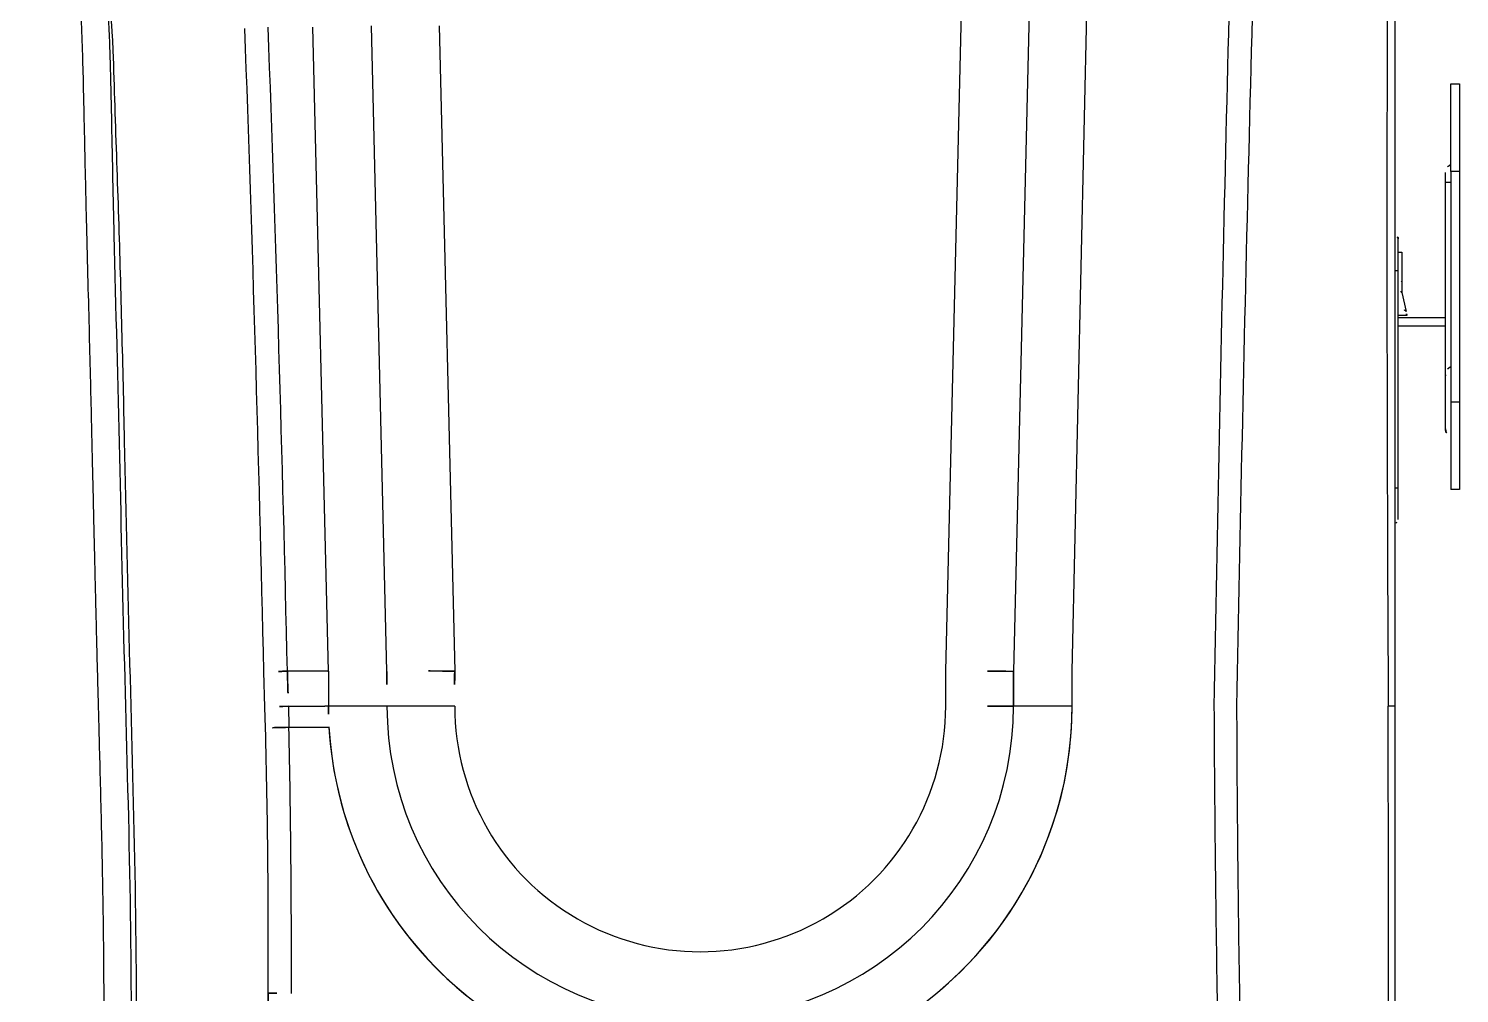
# Model space of a CAD drawing. Extents: x 16296660632 to 16296680496, y -37409619871 to -37409616057.
# Drawn here: x 16296679058.9 to 16296679262.9, y -37409616951 to -37409616813.5 of the extents above; entities that cross this region are included whole.
import ezdxf

# ---------------------------------------------------------------- set-up
doc = ezdxf.new("R2010")
doc.units = 0
doc.header["$LTSCALE"] = 10
doc.header["$MEASUREMENT"] = 0
for name, color, linetype in [('BACK_CASE_DADA_2', 7, 'CONTINUOUS'), ('BRACKET_1', 7, 'CONTINUOUS'), ('FRONT_CASE_DADA_', 7, 'CONTINUOUS'), ('MIDDLE_CASE_DADA', 7, 'CONTINUOUS'), ('브라켓_1', 7, 'CONTINUOUS')]:
    doc.layers.add(name, color=color, linetype=linetype)

msp = doc.modelspace()

# ---------------------------------------------------------------- linework, layer by layer
at = {"layer": 'BACK_CASE_DADA_2', "color": 7, "linetype": 'Continuous', "ltscale": 25.4}
for p, q in [((16296679253.659361, -37409616711.409119), (16296679253.659361, -37409616910.107399)), ((16296679207.660879, -37409616905.107132), (16296679210.962111, -37409616756.658707)), ((16296679254.159361, -37409616847.986977), (16296679254.159361, -37409616843.486977)), ((16296679253.659361, -37409616847.986977), (16296679254.159361, -37409616847.986977)), ((16296679254.159361, -37409616878.986977), (16296679254.159361, -37409616847.986977)), ((16296679253.659361, -37409616878.986977), (16296679254.159361, -37409616878.986977)), ((16296679254.159361, -37409616883.486977), (16296679254.159361, -37409616878.986977)), ((16296679207.659361, -37409616910.107399), (16296679207.660879, -37409616905.107132)), ((16296679253.659361, -37409616910.107399), (16296679252.727369, -37409616910.107399)), ((16296679253.659361, -37409616910.107399), (16296679253.659361, -37409617199.465912))]:
    msp.add_line(p, q, dxfattribs=at)
for centre, radius, start, end in [((16296690951.95956, -37409616843.316711), 11699.422848, 179.4269104993, 180.3269768792), ((16296691461.55891, -37409617124.575691), 12235.552567, 178.2770028357, 178.9958552186), ((16296691518.313499, -37409617138.604759), 12289.327523, 178.2197118448, 178.9346469154), ((16296679253.659361, -37409616843.486977), 0.5, 0, 90), ((16296679253.659361, -37409616883.486977), 0.5, 270, 0), ((16296679253.659361, -37409616883.486977), 0.5, 270, 0), ((16296679154.659361, -37409616910.107399), 53, 305.88481429, 0), ((16296683055.265631, -37409616890.412376), 3827.430271, 180.295065503, 180.93768985), ((16296682529.30917, -37409616897.984413), 3298.221058, 180.210698333, 180.955615235)]:
    msp.add_arc(centre, radius, start, end, dxfattribs=at)
msp.add_open_spline([(16296679253.20768, -37409617202.128357), (16296679253.207251, -37409617201.695839), (16296679253.20632, -37409617201.235527), (16296679253.206249, -37409617200.486366), (16296679253.21077, -37409617200.198387), (16296679253.218281, -37409617199.36866), (16296679253.222, -37409617198.860428), (16296679253.2328, -37409617197.062378), (16296679253.24165, -37409617195.488678), (16296679253.245609, -37409617191.666656), (16296679253.241131, -37409617189.467857), (16296679253.221849, -37409617185.747887), (16296679253.213421, -37409617184.426933), (16296679253.191799, -37409617181.697533), (16296679253.178631, -37409617180.287201), (16296679253.145309, -37409617177.377983), (16296679253.12549, -37409617175.878563), (16296679253.07649, -37409617172.790253), (16296679253.04711, -37409617171.193939), (16296679252.973591, -37409617167.99192), (16296679252.930059, -37409617166.37764), (16296679252.8622, -37409617164.344177), (16296679252.848169, -37409617163.936661), (16296679252.81502, -37409617163.121017), (16296679252.79495, -37409617162.712936), (16296679252.79092, -37409617161.885139), (16296679252.80164, -37409617161.467216), (16296679252.814369, -37409617160.634071), (16296679252.82016, -37409617160.217628), (16296679252.86727, -37409617156.470688), (16296679252.88711, -37409617153.142563), (16296679252.90279, -37409617146.484077), (16296679252.893591, -37409617143.154823), (16296679252.89036, -37409617136.49633), (16296679252.888571, -37409617133.167084), (16296679252.88306, -37409617123.179329), (16296679252.879169, -37409617116.520844), (16296679252.867189, -37409617096.545341), (16296679252.858641, -37409617083.22834), (16296679252.81361, -37409617016.643356), (16296679252.770861, -37409616963.375381), (16296679252.727369, -37409616910.107399)], degree=3, knots=[0, 0, 0, 0, 0.03125, 0.03125, 0.046875, 0.046875, 0.0625, 0.0625, 0.09375, 0.09375, 0.125, 0.125, 0.140625, 0.140625, 0.15625, 0.15625, 0.171875, 0.171875, 0.1875, 0.1875, 0.203125, 0.203125, 0.20703125, 0.20703125, 0.2109375, 0.2109375, 0.21484375, 0.21484375, 0.21875, 0.21875, 0.25, 0.25, 0.28125, 0.28125, 0.3125, 0.3125, 0.375, 0.375, 0.5, 0.5, 1, 1, 1, 1], dxfattribs=at)
at = {"layer": 'BRACKET_1', "color": 7, "linetype": 'Continuous', "ltscale": 25.4}
for p, q in [((16296679261.666281, -37409616833.896347), (16296679261.666281, -37409616821.396347)), ((16296679261.666281, -37409616821.396347), (16296679262.86628, -37409616821.396347)), ((16296679262.86628, -37409616821.396347), (16296679262.86628, -37409616833.896347)), ((16296679260.86628, -37409616835.396347), (16296679260.86628, -37409616834.027718)), ((16296679261.666281, -37409616833.896347), (16296679261.666281, -37409616866.696342)), ((16296679262.86628, -37409616833.896347), (16296679261.666281, -37409616833.896347)), ((16296679262.86628, -37409616833.896347), (16296679262.86628, -37409616866.696342)), ((16296679260.86628, -37409616862.996849), (16296679260.86628, -37409616835.396347)), ((16296679260.86628, -37409616854.696342), (16296679260.86628, -37409616835.396347)), ((16296679260.86628, -37409616854.696342), (16296679260.86628, -37409616835.396347)), ((16296679260.86628, -37409616835.396347), (16296679261.666281, -37409616835.396347)), ((16296679260.86628, -37409616854.696342), (16296679260.86628, -37409616835.396347)), ((16296679254.159361, -37409616854.696342), (16296679260.86628, -37409616854.696342)), ((16296679254.159361, -37409616855.896347), (16296679260.86628, -37409616855.896347)), ((16296679260.86628, -37409616862.827713), (16296679260.86628, -37409616855.896347)), ((16296679260.86628, -37409616862.827713), (16296679260.86628, -37409616855.896347)), ((16296679260.86628, -37409616862.827713), (16296679260.86628, -37409616855.896347)), ((16296679260.86628, -37409616870.564972), (16296679260.86628, -37409616862.827713)), ((16296679260.86628, -37409616862.869797), (16296679260.86628, -37409616862.996643)), ((16296679261.666281, -37409616866.696342), (16296679262.86628, -37409616866.696342)), ((16296679261.666281, -37409616866.696342), (16296679261.666281, -37409616879.196342)), ((16296679262.86628, -37409616866.696342), (16296679262.86628, -37409616879.196342)), ((16296679262.86628, -37409616879.196342), (16296679261.666281, -37409616879.196342))]:
    msp.add_line(p, q, dxfattribs=at)
for centre, start, end in [((16296679262.066271, -37409616834.027718), 109.47123556, 180), ((16296679262.066271, -37409616862.827713), 110.25879093, 180), ((16296679262.066271, -37409616870.564972), 180, 250.52876444)]:
    msp.add_arc(centre, 1.2, start, end, dxfattribs=at)
at = {"layer": 'FRONT_CASE_DADA_', "color": 7, "linetype": 'Continuous', "ltscale": 25.4}
for p, q in [((16296679101.657829, -37409616905.107162), (16296679099.44174, -37409616813.308022)), ((16296679092.612061, -37409616910.219017), (16296679092.463921, -37409616905.224213)), ((16296679095.81386, -37409616905.109917), (16296679095.81391, -37409616905.108742)), ((16296679101.559361, -37409616905.108742), (16296679095.81391, -37409616905.108742)), ((16296679101.55937, -37409616905.109131), (16296679101.559361, -37409616905.108742)), ((16296679101.55937, -37409616905.109543), (16296679101.657829, -37409616905.107162)), ((16296679101.55937, -37409616905.109131), (16296679101.55937, -37409616905.109543)), ((16296679101.657829, -37409616905.107162), (16296679101.659361, -37409616910.107407)), ((16296679092.6968, -37409616913.190987), (16296679092.612061, -37409616910.219017)), ((16296679095.960979, -37409616910.107407), (16296679095.96118, -37409616910.107407)), ((16296679095.960979, -37409616910.107407), (16296679096.045799, -37409616913.109489)), ((16296679095.96118, -37409616910.107407), (16296679101.159361, -37409616910.107407)), ((16296679101.612459, -37409616910.107422), (16296679101.159361, -37409616910.107559)), ((16296679101.612459, -37409616910.107407), (16296679101.659361, -37409616910.107407)), ((16296679096.04546, -37409616913.109489), (16296679101.74445, -37409616913.109489))]:
    msp.add_line(p, q, dxfattribs=at)
for centre, radius, start, end in [((16296672170.96615, -37409617063.406776), 6923.305072, 1.309324891, 2.0685227409), ((16296673007.474291, -37409617040.64991), 6089.848096, 1.2752199976, 2.1393826794), ((16296679103.887051, -37409617190.895859), 285.899952, 91.61814699, 92.28987625), ((16296679104.47567, -37409617215.863152), 305.874282, 91.59519433, 92.22283424), ((16296679154.659361, -37409616910.107407), 53, 180, 183.24831779), ((16296677917.60215, -37409616943.521896), 1175.486061, 359.635429094, 1.478546126), ((16296677424.71846, -37409616947.20314), 1671.674694, 359.868423216, 1.168535052), ((16296679154.80868, -37409616910.066673), 53.151403, 183.28247077, 230.44083389), ((16296681823.412161, -37409616967.215248), 2730.395884, 179.659909377, 180.080432408), ((16296679096.8479, -37409616796.173309), 154.872068, 268.60016499, 269.83017338), ((16296679155.346359, -37409616908.814308), 54.460717, 230.84390731, 253.25892808)]:
    msp.add_arc(centre, radius, start, end, dxfattribs=at)
for points, knots in [([(16296679058.932091, -37409616768.929428), (16296679058.9321, -37409616768.92952), (16296679059.188869, -37409616769.383507), (16296679060.15299, -37409616771.084732), (16296679060.861811, -37409616772.335358), (16296679061.994419, -37409616774.422409), (16296679062.23303, -37409616774.865723), (16296679062.607651, -37409616775.569931), (16296679062.73534, -37409616775.811333), (16296679062.996321, -37409616776.308144), (16296679063.127741, -37409616776.550217), (16296679063.542891, -37409616777.392891), (16296679063.88756, -37409616778.218361), (16296679064.676849, -37409616780.352081), (16296679065.11075, -37409616781.641129), (16296679066.02556, -37409616784.615128), (16296679066.51228, -37409616786.321953), (16296679067.466789, -37409616790.061317), (16296679067.932871, -37409616792.082993), (16296679068.80475, -37409616796.43441), (16296679069.21314, -37409616798.788971), (16296679069.90163, -37409616803.637154), (16296679070.182421, -37409616806.142578), (16296679070.522369, -37409616810.022346), (16296679070.622629, -37409616811.343468), (16296679070.757219, -37409616813.32476), (16296679070.799231, -37409616813.985497), (16296679070.885771, -37409616815.307091), (16296679070.91226, -37409616815.96933), (16296679071.03974, -37409616819.280449), (16296679071.118891, -37409616821.930328), (16296679071.380119, -37409616829.87809), (16296679071.56888, -37409616835.176117), (16296679071.91132, -37409616845.774773), (16296679072.06325, -37409616851.075302), (16296679072.32375, -37409616861.678017), (16296679072.44944, -37409616866.979424), (16296679072.81876, -37409616882.883873), (16296679073.059219, -37409616893.48687), (16296679073.60947, -37409616914.692337), (16296679073.91848, -37409616925.294807), (16296679074.276171, -37409616946.501801), (16296679074.301941, -37409616957.106506), (16296679074.29896, -37409616978.31636), (16296679074.29451, -37409616988.921303), (16296679074.28528, -37409617020.736107), (16296679074.28348, -37409617041.945953), (16296679074.281691, -37409617084.365623), (16296679074.28125, -37409617105.575447), (16296679074.2796, -37409617137.39019), (16296679074.27877, -37409617147.995079), (16296679074.27824, -37409617163.902527), (16296679074.265249, -37409617169.203712), (16296679074.326941, -37409617175.834976), (16296679074.29204, -37409617177.156082), (16296679074.24618, -37409617179.794968), (16296679074.220831, -37409617181.111954), (16296679074.13645, -37409617185.055252), (16296679074.06848, -37409617187.693512), (16296679073.990919, -37409617190.182999)], [0, 0, 0, 0, 0.0625, 0.0625, 0.125, 0.125, 0.140625, 0.140625, 0.1484375, 0.1484375, 0.15625, 0.15625, 0.171875, 0.171875, 0.1875, 0.1875, 0.203125, 0.203125, 0.21875, 0.21875, 0.234375, 0.234375, 0.25, 0.25, 0.2578125, 0.2578125, 0.26171875, 0.26171875, 0.265625, 0.265625, 0.28125, 0.28125, 0.3125, 0.3125, 0.34375, 0.34375, 0.375, 0.375, 0.4375, 0.4375, 0.5, 0.5, 0.5625, 0.5625, 0.625, 0.625, 0.75, 0.75, 0.875, 0.875, 0.9375, 0.9375, 0.96875, 0.96875, 0.9765625, 0.9765625, 0.984375, 0.984375, 1, 1, 1, 1]), ([(16296679059.237049, -37409616771.212608), (16296679060.014009, -37409616773.744003), (16296679061.500219, -37409616778.644569), (16296679063.42462, -37409616787.105133), (16296679064.94264, -37409616795.863487), (16296679065.94759, -37409616804.408127), (16296679066.513519, -37409616813.415588), (16296679066.748421, -37409616822.782448), (16296679066.943119, -37409616832.383911), (16296679067.155991, -37409616841.260727), (16296679067.36622, -37409616849.420357), (16296679067.55949, -37409616856.878777), (16296679067.72843, -37409616863.717667), (16296679067.8762, -37409616869.934624), (16296679068.006519, -37409616875.525337), (16296679068.121309, -37409616880.485764), (16296679068.221701, -37409616884.812637), (16296679068.308069, -37409616888.50341), (16296679068.380341, -37409616891.556084), (16296679068.438181, -37409616893.969147), (16296679068.482531, -37409616895.799133), (16296679068.520451, -37409616897.349518), (16296679068.560011, -37409616898.952362), (16296679068.616659, -37409616901.220444), (16296679068.694929, -37409616904.296204), (16296679068.799999, -37409616908.294319), (16296679068.92664, -37409616912.991722), (16296679069.07168, -37409616918.389526), (16296679069.2246, -37409616924.330307), (16296679069.37435, -37409616930.78463), (16296679069.507429, -37409616937.722687), (16296679069.603109, -37409616945.273048), (16296679069.6534, -37409616953.435692), (16296679069.66856, -37409616962.210739), (16296679069.66567, -37409616971.402458), (16296679069.664101, -37409616980.988312), (16296679069.6616, -37409616990.945518), (16296679069.659599, -37409617001.446999), (16296679069.65815, -37409617012.491928), (16296679069.657209, -37409617024.329803), (16296679069.65682, -37409617036.98111), (16296679069.65694, -37409617050.465698), (16296679069.65748, -37409617064.551727), (16296679069.65831, -37409617079.235046), (16296679069.659229, -37409617094.50985), (16296679069.65995, -37409617110.054558), (16296679069.66037, -37409617125.832481), (16296679069.660561, -37409617141.853737), (16296679069.66054, -37409617158.266472), (16296679069.660351, -37409617174.750687), (16296679069.66017, -37409617184.633324), (16296679069.66007, -37409617190.107437)], [0, 0, 0, 0, 0.0172079679, 0.0393513422, 0.0606412178, 0.0810952489, 0.1007261209, 0.1251601647, 0.1480613318, 0.1693793003, 0.1886330123, 0.2064096249, 0.2227134178, 0.2375353486, 0.2508637884, 0.262689278, 0.2730042281, 0.2818026344, 0.2890798268, 0.2948322551, 0.2990573127, 0.3021651733, 0.3059184613, 0.3105186553, 0.3183834334, 0.3279125821, 0.3391088668, 0.3519748359, 0.36651251, 0.3815903256, 0.3981255951, 0.4161178066, 0.4355676627, 0.4564767038, 0.4788458354, 0.5012742846, 0.5250007422, 0.5500245067, 0.5763436587, 0.6039549892, 0.6346469591, 0.6667810535, 0.700348974, 0.7353405248, 0.7717434104, 0.809543166, 0.8464496592, 0.8845741477, 0.9239041661, 0.9644258824, 1, 1, 1, 1]), ([(16296679073.350559, -37409617190.171822), (16296679073.427481, -37409617187.784821), (16296679073.48753, -37409617185.290283), (16296679073.568911, -37409617180.214287), (16296679073.58931, -37409617177.592697), (16296679073.59683, -37409617169.687271), (16296679073.59687, -37409617164.416801), (16296679073.596861, -37409617148.605392), (16296679073.596849, -37409617138.064453), (16296679073.596239, -37409617106.441643), (16296679073.594629, -37409617085.359756), (16296679073.591999, -37409617043.196007), (16296679073.59141, -37409617022.114143), (16296679073.59667, -37409616990.491318), (16296679073.599529, -37409616979.950378), (16296679073.602619, -37409616958.8685), (16296679073.607, -37409616948.327553), (16296679073.26749, -37409616927.246109), (16296679072.95458, -37409616916.707222), (16296679072.400009, -37409616895.62915), (16296679072.162439, -37409616885.089127), (16296679071.672461, -37409616864.009483), (16296679071.396009, -37409616853.469841), (16296679071.00894, -37409616837.662071), (16296679070.89764, -37409616832.393097), (16296679070.73984, -37409616824.489304), (16296679070.686609, -37409616821.854477), (16296679070.58321, -37409616817.904251), (16296679070.544319, -37409616816.587669), (16296679070.44693, -37409616813.95768), (16296679070.38496, -37409616812.646759), (16296679070.1483, -37409616808.727119), (16296679069.914181, -37409616806.111649), (16296679069.312599, -37409616801.164162), (16296679068.948481, -37409616798.800743), (16296679068.12483, -37409616794.304123), (16296679067.67297, -37409616792.213654), (16296679066.7509, -37409616788.416603), (16296679066.27269, -37409616786.679832), (16296679065.360571, -37409616783.667503), (16296679064.929279, -37409616782.394661), (16296679064.148649, -37409616780.290459), (16296679063.79904, -37409616779.462868), (16296679063.384251, -37409616778.631706), (16296679063.25773, -37409616778.398277), (16296679063.00297, -37409616777.915291), (16296679062.87837, -37409616777.68058), (16296679062.51302, -37409616776.995857), (16296679062.280621, -37409616776.564949), (16296679061.176979, -37409616774.534058), (16296679060.48193, -37409616773.305389), (16296679059.538111, -37409616771.638771), (16296679059.28812, -37409616771.196709), (16296679059.28813, -37409616771.196617)], [0, 0, 0, 0, 0.015625, 0.015625, 0.03125, 0.03125, 0.0625, 0.0625, 0.125, 0.125, 0.25, 0.25, 0.375, 0.375, 0.4375, 0.4375, 0.5, 0.5, 0.5625, 0.5625, 0.625, 0.625, 0.6875, 0.6875, 0.71875, 0.71875, 0.734375, 0.734375, 0.7421875, 0.7421875, 0.75, 0.75, 0.765625, 0.765625, 0.78125, 0.78125, 0.796875, 0.796875, 0.8125, 0.8125, 0.828125, 0.828125, 0.84375, 0.84375, 0.8515625, 0.8515625, 0.859375, 0.859375, 0.875, 0.875, 0.9375, 0.9375, 1, 1, 1, 1]), ([(16296679095.81391, -37409616905.108742), (16296679095.837879, -37409616905.92025), (16296679095.86182, -37409616906.73175), (16296679095.885731, -37409616907.543259), (16296679095.91091, -37409616908.397972), (16296679095.936069, -37409616909.252693), (16296679095.96118, -37409616910.107407)], [0, 0, 0, 0, 0.4870339767, 0.4870339767, 0.4870339767, 1, 1, 1, 1]), ([(16296679096.04546, -37409616913.11013), (16296679095.373659, -37409616913.126869), (16296679094.705919, -37409616913.142883), (16296679093.54118, -37409616913.170776), (16296679093.04542, -37409616913.182663), (16296679092.696831, -37409616913.190987)], [0, 0, 0, 0, 0.5, 0.5, 1, 1, 1, 1])]:
    msp.add_open_spline(points, degree=3, knots=knots, dxfattribs=at)
at = {"layer": 'MIDDLE_CASE_DADA', "color": 7, "linetype": 'Continuous', "ltscale": 25.4}
for p, q in [((16296679189.659361, -37409616905.107407), (16296679193.219549, -37409616755.579269)), ((16296679202.867729, -37409616755.730026), (16296679199.310369, -37409616905.139168)), ((16296679110.008341, -37409616905.139168), (16296679107.817711, -37409616813.132622)), ((16296679117.46888, -37409616813.107407), (16296679119.659361, -37409616905.107407)), ((16296679189.659361, -37409616910.107407), (16296679189.659361, -37409616905.107407)), ((16296679110.011681, -37409616910.107407), (16296679101.659361, -37409616910.107407)), ((16296679119.66197, -37409616910.107407), (16296679110.010851, -37409616910.107407)), ((16296679207.659361, -37409616910.107407), (16296679199.30703, -37409616910.107407))]:
    msp.add_line(p, q, dxfattribs=at)
for centre, radius, start, end in [((16296679398.26844, -37409616907.477692), 288.26959, 179.53532369, 180.52281743), ((16296679115.80607, -37409617200.507294), 295.425014, 89.25270232, 91.12448317), ((16296682511.51302, -37409616906.720268), 3391.854047, 179.972897811, 180.057264287), ((16296679193.542219, -37409617191.518707), 286.43762, 88.8461081, 90.776698), ((16296679154.659361, -37409616910.106621), 44.648508, 180.00087426, 359.99912574), ((16296679154.660009, -37409616910.108017), 34.999346, 179.99912574, 0.00087426), ((16296679154.659361, -37409616910.107407), 53, 286.44042592, 0), ((16296679194.48361, -37409618650.221458), 1740.120741, 89.841101674, 90.158898326), ((16296679154.659361, -37409616910.107407), 53, 183.20103476, 253.55957408)]:
    msp.add_arc(centre, radius, start, end, dxfattribs=at)
msp.add_open_spline([(16296679199.310369, -37409616905.139168), (16296679199.310369, -37409616906.794273), (16296679199.310369, -37409616908.449364), (16296679199.310369, -37409616910.104462), (16296679199.310369, -37409616910.105453), (16296679199.310369, -37409616910.106422), (16296679199.307859, -37409616910.107407)], degree=3, knots=[0, 0, 0, 0, 0.9994076959, 0.9994076959, 0.9994076959, 1, 1, 1, 1], dxfattribs=at)
at = {"layer": '브라켓_1', "color": 7, "linetype": 'Continuous', "ltscale": 25.4}
for p, q in [((16296679254.159361, -37409616845.386993), (16296679254.659361, -37409616845.386993)), ((16296679254.659361, -37409616845.386993), (16296679254.659361, -37409616849.614769)), ((16296679254.659361, -37409616849.614769), (16296679254.659361, -37409616851.153961)), ((16296679254.651461, -37409616851.120407), (16296679255.2929, -37409616853.846512)), ((16296679255.35915, -37409616854.386993), (16296679254.159611, -37409616854.386993))]:
    msp.add_line(p, q, dxfattribs=at)
msp.add_arc((16296679252.85936, -37409616854.419113), 2.5, 0.73615034, 13.2406701, dxfattribs=at)
for centre, major_axis, ratio, start_param, end_param in [((16296679253.45936, -37409616849.614769), (1.2, 0), 0.2679491924, 0, 0.9479697414), ((16296679253.45936, -37409616851.293243), (1.198025, 0.139045), 0.4949825418, 0.057385736, 0.8905840054), ((16296679254.1248, -37409616854.121361), (-1.168101, -0.274847), 0.489931855, 3.1415926536, 4.5682234052)]:
    msp.add_ellipse(centre, major_axis=major_axis, ratio=ratio, start_param=start_param, end_param=end_param, dxfattribs=at)

doc.saveas('drawing.dxf')
